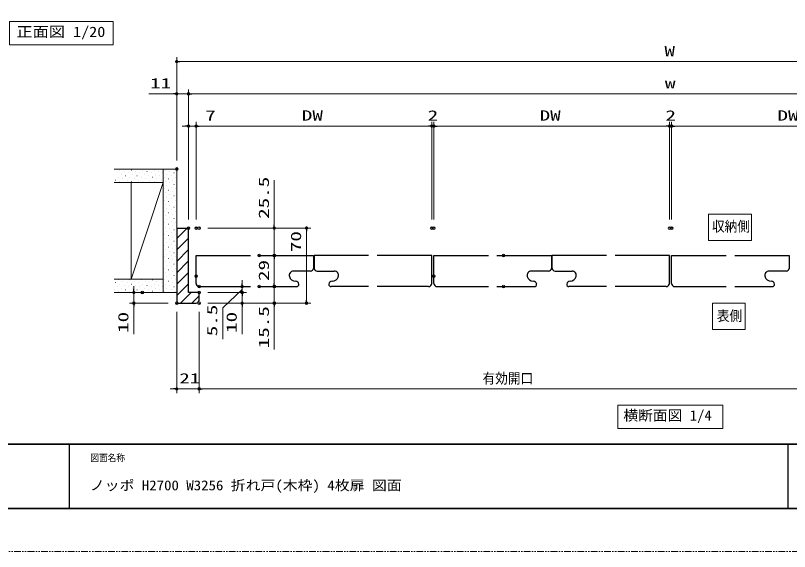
# Model space of a CAD drawing. Units: millimetres, scale not verified. Extents: x -1306 to 1306, y -607 to 607.
# Drawn here: x -943 to -222, y -594 to -95 of the extents above; entities that cross this region are included whole.
import ezdxf
from ezdxf.enums import TextEntityAlignment as Align

# ---------------------------------------------------------------- set-up
doc = ezdxf.new("R2010")
doc.units = ezdxf.units.MM
doc.header["$LTSCALE"] = 5
doc.header["$PDMODE"] = 32
doc.header["$PDSIZE"] = 2.5
doc.linetypes.add('USER1', pattern=[2.5, 1.25, -0.25, 0.25, -0.25, 0.25, -0.25])
for name, color, linetype, lineweight in [('0-1_線(黄)', 2, 'Continuous', 15), ('0-3_陰線', 4, 'USER1', 9), ('0-D_線(白)', 7, 'Continuous', 30), ('1-0_線(水)', 4, 'Continuous', 9), ('1-1_寸法線', 3, 'Continuous', 13), ('1-2_ハッチング', 6, 'Continuous', 9), ('1-4_DEFPOINTS', 7, 'Continuous', 5), ('1-5_0', 3, 'Continuous', 25), ('1-7_図面枠', 7, 'Continuous', 35)]:
    doc.layers.add(name, color=color, linetype=linetype, lineweight=lineweight)
doc.styles.add('ＭＳ ゴシック', font='')
doc.styles.get('ＭＳ ゴシック').set_extended_font_data('MS Gothic')

# ---------------------------------------------------------------- blocks, each defined once
blk = doc.blocks.new('_DOT')
at = {"layer": '1-5_0'}
blk.add_line((-2.5, 0), (-5, 0), dxfattribs=at)
for points in [[(0, 0), (-2.5, 0), (-2.48, 0.313)], [(0, 0), (-2.48, -0.313), (-2.5, 0)], [(0, 0), (-2.48, 0.313), (-2.421, 0.622)], [(0, 0), (-2.421, -0.622), (-2.48, -0.313)], [(0, 0), (-2.421, 0.622), (-2.324, 0.92)], [(0, 0), (-2.324, -0.92), (-2.421, -0.622)], [(0, 0), (-2.324, 0.92), (-2.191, 1.204)], [(0, 0), (-2.191, -1.204), (-2.324, -0.92)], [(0, 0), (-2.191, 1.204), (-2.023, 1.469)], [(0, 0), (-2.023, -1.469), (-2.191, -1.204)], [(0, 0), (-2.023, 1.469), (-1.822, 1.711)], [(0, 0), (-1.822, -1.711), (-2.023, -1.469)], [(0, 0), (-1.822, 1.711), (-1.594, 1.926)], [(0, 0), (-1.594, -1.926), (-1.822, -1.711)], [(0, 0), (-1.594, 1.926), (-1.34, 2.111)], [(0, 0), (-1.34, -2.111), (-1.594, -1.926)], [(0, 0), (-1.34, 2.111), (-1.064, 2.262)], [(0, 0), (-1.064, -2.262), (-1.34, -2.111)], [(0, 0), (-1.064, 2.262), (-0.773, 2.378)], [(0, 0), (-0.773, -2.378), (-1.064, -2.262)], [(0, 0), (-0.773, 2.378), (-0.468, 2.456)], [(0, 0), (-0.468, -2.456), (-0.773, -2.378)], [(0, 0), (-0.468, 2.456), (-0.157, 2.495)], [(0, 0), (-0.157, -2.495), (-0.468, -2.456)], [(0, 0), (-0.157, 2.495), (0.157, 2.495)], [(0, 0), (0.157, -2.495), (-0.157, -2.495)], [(0, 0), (0.157, 2.495), (0.468, 2.456)], [(0, 0), (0.468, 2.456), (0.773, 2.378)], [(0, 0), (0.773, 2.378), (1.064, 2.262)], [(0, 0), (1.064, 2.262), (1.34, 2.111)], [(0, 0), (1.34, 2.111), (1.594, 1.926)], [(0, 0), (1.594, 1.926), (1.822, 1.711)], [(0, 0), (1.822, 1.711), (2.023, 1.469)], [(0, 0), (2.023, 1.469), (2.191, 1.204)], [(0, 0), (2.191, 1.204), (2.324, 0.92)], [(0, 0), (2.324, 0.92), (2.421, 0.622)], [(0, 0), (2.421, 0.622), (2.48, 0.313)], [(0, 0), (2.48, 0.313), (2.5, 0)], [(0, 0), (0.468, -2.456), (0.157, -2.495)], [(0, 0), (0.773, -2.378), (0.468, -2.456)], [(0, 0), (1.064, -2.262), (0.773, -2.378)], [(0, 0), (1.34, -2.111), (1.064, -2.262)], [(0, 0), (1.594, -1.926), (1.34, -2.111)], [(0, 0), (1.822, -1.711), (1.594, -1.926)], [(0, 0), (2.023, -1.469), (1.822, -1.711)], [(0, 0), (2.191, -1.204), (2.023, -1.469)], [(0, 0), (2.324, -0.92), (2.191, -1.204)], [(0, 0), (2.421, -0.622), (2.324, -0.92)], [(0, 0), (2.48, -0.313), (2.421, -0.622)], [(0, 0), (2.5, 0), (2.48, -0.313)]]:
    blk.add_solid(points, dxfattribs=at)

msp = doc.modelspace()

# ---------------------------------------------------------------- linework, layer by layer
at = {"layer": '0-1_線(黄)'}
for p, q in [((-851.151, -237.831), (-792.761, -237.831)), ((-805.261, -237.831), (-805.261, -352.831)), ((-792.761, -237.831), (-792.761, -292.831)), ((-851.151, -250.331), (-805.261, -250.331)), ((-835.261, -340.331), (-805.261, -250.331)), ((-835.261, -250.331), (-835.261, -340.331)), ((-851.151, -340.331), (-805.261, -340.331)), ((-851.151, -352.831), (-792.761, -352.831))]:
    msp.add_line(p, q, dxfattribs=at)
for points in [[(-948.71, -100.394), (-852.095, -100.394), (-852.095, -122.229), (-948.71, -122.229)], [(-381.646, -457.593), (-283.614, -457.593), (-283.614, -479.427), (-381.646, -479.427)]]:
    msp.add_lwpolyline(points, close=True, dxfattribs=at)
at = {"layer": '0-3_陰線'}
msp.add_line((387.036, -594), (-1292.964, -594), dxfattribs=at)
at = {"layer": '0-D_線(白)'}
for p, q in [((-792.761, -292.831), (-781.761, -292.831)), ((-774.755, -344.332), (-774.761, -318.331)), ((-774.761, -318.331), (-723.959, -318.331)), ((-715.959, -318.331), (-665.153, -318.331)), ((-665.153, -318.331), (-665.153, -330.366)), ((-664.653, -318.331), (-664.653, -330.366)), ((-613.881, -318.331), (-664.653, -318.331)), ((-555.079, -318.331), (-605.881, -318.331)), ((-555.079, -344.331), (-555.079, -318.331)), ((-553.079, -344.331), (-553.079, -318.331)), ((-553.079, -318.331), (-502.277, -318.331)), ((-494.277, -318.331), (-443.471, -318.331)), ((-443.471, -318.331), (-443.471, -330.366)), ((-442.971, -318.331), (-442.971, -330.366)), ((-392.199, -318.331), (-442.971, -318.331)), ((-333.397, -318.331), (-384.199, -318.331)), ((-333.397, -344.331), (-333.397, -318.331)), ((-331.397, -344.331), (-331.397, -318.331)), ((-331.397, -318.331), (-280.595, -318.331)), ((-272.595, -318.331), (-221.789, -318.331)), ((-221.789, -318.331), (-221.789, -330.366)), ((-774.761, -337.624), (-774.761, -331.81)), ((-553.079, -337.624), (-553.079, -331.81)), ((-668.037, -332.831), (-683.926, -332.831)), ((-661.954, -332.831), (-645.914, -332.831)), ((-446.355, -332.831), (-462.244, -332.831)), ((-440.088, -332.831), (-424.232, -332.831)), ((-224.673, -332.831), (-240.562, -332.831)), ((-792.761, -340.331), (-792.761, -352.831)), ((-771.761, -359.831), (-771.761, -352.831)), ((-771.755, -347.331), (-723.959, -347.331)), ((-715.959, -347.331), (-687.903, -347.331)), ((-687.903, -347.331), (-681.025, -347.331)), ((-641.937, -347.331), (-648.815, -347.331)), ((-613.881, -347.331), (-641.937, -347.331)), ((-558.079, -347.331), (-605.881, -347.331)), ((-550.079, -347.331), (-502.277, -347.331)), ((-494.277, -347.331), (-466.221, -347.331)), ((-466.221, -347.331), (-459.343, -347.331)), ((-420.254, -347.331), (-427.133, -347.331)), ((-392.199, -347.331), (-420.254, -347.331)), ((-336.397, -347.331), (-384.199, -347.331)), ((-328.397, -347.331), (-280.595, -347.331)), ((-272.595, -347.331), (-244.539, -347.331)), ((-244.539, -347.331), (-237.661, -347.331))]:
    msp.add_line(p, q, dxfattribs=at)
for points in [[(-792.761, -292.831), (-792.761, -362.831), (-774.761, -362.831)], [(-771.761, -352.831), (-781.761, -352.831), (-781.761, -292.831)]]:
    msp.add_lwpolyline(points, dxfattribs=at)
for centre, radius, start, end in [((-668.107, -329.832), 3, 271.33701, 349.92817), ((-661.7, -329.842), 3, 190.07183, 265.13051), ((-446.425, -329.832), 3, 271.33701, 349.92817), ((-440.018, -329.832), 3, 190.07183, 268.66299), ((-224.743, -329.832), 3, 271.33701, 349.92817), ((-683.903, -336.831), 4, 90.20752, 197.76294), ((-681.967, -336.331), 6, 195.04154, 268.99496), ((-647.873, -336.331), 6, 271.00504, 344.95846), ((-645.937, -336.831), 4, 342.23706, 89.79248), ((-462.221, -336.831), 4, 90.20752, 197.76294), ((-460.285, -336.331), 6, 195.04154, 268.99496), ((-426.191, -336.331), 6, 271.00504, 344.95846), ((-424.254, -336.831), 4, 342.23706, 89.79248), ((-240.539, -336.831), 4, 90.20752, 197.76294), ((-238.603, -336.331), 6, 195.04154, 268.99496), ((-771.755, -344.331), 3, 180.01273, 270), ((-681.903, -345.331), 3, 4.05402, 93.19439), ((-680.903, -345.331), 2, 266.51721, 6.16759), ((-648.937, -345.331), 2, 173.83241, 273.48279), ((-647.937, -345.331), 3, 86.80561, 175.94598), ((-558.079, -344.331), 3, 270, 0), ((-550.079, -344.331), 3, 180, 270), ((-460.221, -345.331), 3, 4.05402, 93.19439), ((-459.221, -345.331), 2, 266.51721, 6.16759), ((-427.254, -345.331), 2, 173.83241, 273.48279), ((-426.255, -345.331), 3, 86.80561, 175.94598), ((-336.397, -344.331), 3, 270, 0), ((-328.397, -344.331), 3, 180, 270), ((-238.539, -345.331), 3, 4.05402, 93.19439), ((-237.539, -345.331), 2, 266.51721, 6.16759), ((-774.761, -359.831), 3, 270, 0)]:
    msp.add_arc(centre, radius, start, end, dxfattribs=at)
at = {"layer": '1-0_線(水)'}
for p in [(-488.081, -318.331), (-774.761, -337.624), (-553.079, -337.624), (-488.081, -347.331)]:
    msp.add_point(p, dxfattribs=at)
at = {"layer": '1-1_寸法線'}
for p, q in [((-792.761, -229.831), (-792.761, -133.831)), ((-789.761, -137.831), (124.967, -137.831)), ((-792.761, -229.831), (-792.761, -163.831)), ((-781.761, -284.831), (-781.761, -163.831)), ((-781.761, -284.831), (-781.761, -163.831)), ((-795.761, -167.831), (-818.666, -167.831)), ((-781.761, -167.831), (-792.761, -167.831)), ((-778.761, -167.831), (-775.761, -167.831)), ((113.967, -167.831), (-778.761, -167.831)), ((-781.761, -284.831), (-781.761, -193.831)), ((-774.761, -284.831), (-774.761, -193.831)), ((-774.761, -284.831), (-774.761, -193.831)), ((-555.079, -284.831), (-555.079, -193.831)), ((-555.079, -284.831), (-555.079, -193.831)), ((-553.079, -284.831), (-553.079, -193.831)), ((-553.079, -284.831), (-553.079, -193.831)), ((-333.397, -284.831), (-333.397, -193.831)), ((-333.397, -284.831), (-333.397, -193.831)), ((-331.397, -284.831), (-331.397, -193.831)), ((-331.397, -284.831), (-331.397, -193.831)), ((-784.761, -197.831), (-787.761, -197.831)), ((-781.761, -197.831), (-774.761, -197.831)), ((-771.761, -197.831), (-754.094, -197.831)), ((-558.079, -197.831), (-771.761, -197.831)), ((-558.079, -197.831), (-561.079, -197.831)), ((-555.079, -197.831), (-553.079, -197.831)), ((-550.079, -197.831), (-547.079, -197.831)), ((-336.397, -197.831), (-550.079, -197.831)), ((-336.397, -197.831), (-339.397, -197.831)), ((-333.397, -197.831), (-331.397, -197.831)), ((-328.397, -197.831), (-325.397, -197.831)), ((-114.715, -197.831), (-328.397, -197.831)), ((-701.761, -289.831), (-701.761, -248.355)), ((-763.761, -292.831), (-697.761, -292.831)), ((-763.761, -292.831), (-667.761, -292.831)), ((-701.761, -318.331), (-701.761, -292.831)), ((-671.761, -295.831), (-671.761, -359.831)), ((-707.959, -318.331), (-697.761, -318.331)), ((-707.959, -318.331), (-697.761, -318.331)), ((-701.761, -321.331), (-701.761, -344.331)), ((-701.761, -321.331), (-701.761, -324.331)), ((-731.755, -344.331), (-731.755, -341.331)), ((-701.761, -344.331), (-701.761, -341.331)), ((-832.792, -352.831), (-836.761, -352.831)), ((-832.761, -349.831), (-832.761, -346.831)), ((-832.761, -352.831), (-832.761, -362.831)), ((-763.761, -352.831), (-727.761, -352.831)), ((-763.761, -352.831), (-727.755, -352.831)), ((-763.755, -347.331), (-727.755, -347.331)), ((-731.761, -349.831), (-731.761, -346.831)), ((-731.761, -352.831), (-731.761, -362.831)), ((-731.755, -347.331), (-731.755, -352.831)), ((-731.755, -347.331), (-731.755, -352.831)), ((-707.959, -347.331), (-697.761, -347.331)), ((-707.959, -347.331), (-697.761, -347.331)), ((-701.761, -347.331), (-701.761, -362.831)), ((-731.755, -355.831), (-731.755, -358.831)), ((-800.761, -362.831), (-836.761, -362.831)), ((-832.761, -365.831), (-832.761, -391.593)), ((-763.761, -362.831), (-697.761, -362.831)), ((-763.761, -362.831), (-667.761, -362.831)), ((-763.761, -362.831), (-727.761, -362.831)), ((-731.761, -365.831), (-731.761, -391.593)), ((-701.761, -365.831), (-701.761, -405.879)), ((-792.761, -370.831), (-792.761, -446.593)), ((-771.761, -370.831), (-771.761, -446.593)), ((-771.761, -370.831), (-771.761, -446.593)), ((-795.761, -442.593), (-798.761, -442.593)), ((-792.761, -442.593), (-771.761, -442.593)), ((-768.761, -442.593), (-765.761, -442.593)), ((-768.761, -442.593), (-201.824, -442.593))]:
    msp.add_line(p, q, dxfattribs=at)
for points in [[(-297.12, -304.27), (-297.12, -279.753), (-256.834, -279.753), (-256.834, -304.27)], [(-293.415, -387.261), (-293.415, -362.743), (-262.727, -362.743), (-262.727, -387.261)]]:
    msp.add_lwpolyline(points, close=True, dxfattribs=at)
msp.add_lwpolyline([(-731.755, -350.081), (-749.916, -367.18), (-749.916, -396.133)], dxfattribs=at)
at = {"layer": '1-2_ハッチング'}
for p, q in [((-848.333, -241.528), (-848.283, -241.528)), ((-845.682, -238.877), (-845.632, -238.877)), ((-844.356, -242.854), (-844.306, -242.854)), ((-841.704, -240.203), (-841.654, -240.203)), ((-840.378, -244.18), (-840.328, -244.18)), ((-837.727, -241.528), (-837.677, -241.528)), ((-835.075, -238.877), (-835.025, -238.877)), ((-833.749, -242.854), (-833.699, -242.854)), ((-831.097, -240.203), (-831.047, -240.203)), ((-829.772, -244.18), (-829.722, -244.18)), ((-827.12, -241.528), (-827.07, -241.528)), ((-824.468, -238.877), (-824.418, -238.877)), ((-823.143, -242.854), (-823.093, -242.854)), ((-820.491, -240.203), (-820.441, -240.203)), ((-819.165, -244.18), (-819.115, -244.18)), ((-816.513, -241.528), (-816.463, -241.528)), ((-813.862, -238.877), (-813.812, -238.877)), ((-812.536, -242.854), (-812.486, -242.854)), ((-809.884, -240.203), (-809.834, -240.203)), ((-808.558, -244.18), (-808.508, -244.18)), ((-805.907, -241.528), (-805.857, -241.528)), ((-803.255, -238.877), (-803.205, -238.877)), ((-801.929, -242.854), (-801.879, -242.854)), ((-799.278, -240.203), (-799.228, -240.203)), ((-797.952, -244.18), (-797.902, -244.18)), ((-795.3, -241.528), (-795.25, -241.528)), ((-849.659, -248.158), (-849.609, -248.158)), ((-847.007, -245.506), (-846.957, -245.506)), ((-845.682, -249.483), (-845.632, -249.483)), ((-843.03, -246.832), (-842.98, -246.832)), ((-839.052, -248.158), (-839.002, -248.158)), ((-836.401, -245.506), (-836.351, -245.506)), ((-835.075, -249.483), (-835.025, -249.483)), ((-832.423, -246.832), (-832.373, -246.832)), ((-828.446, -248.158), (-828.396, -248.158)), ((-825.794, -245.506), (-825.744, -245.506)), ((-824.468, -249.483), (-824.418, -249.483)), ((-821.817, -246.832), (-821.767, -246.832)), ((-817.839, -248.158), (-817.789, -248.158)), ((-815.188, -245.506), (-815.138, -245.506)), ((-813.862, -249.483), (-813.812, -249.483)), ((-811.21, -246.832), (-811.16, -246.832)), ((-807.233, -248.158), (-807.183, -248.158)), ((-804.581, -245.506), (-804.531, -245.506)), ((-803.255, -249.483), (-803.205, -249.483)), ((-800.603, -246.832), (-800.553, -246.832)), ((-799.278, -250.809), (-799.228, -250.809)), ((-796.626, -248.158), (-796.576, -248.158)), ((-795.3, -252.135), (-795.25, -252.135)), ((-793.974, -245.506), (-793.924, -245.506)), ((-804.581, -256.112), (-804.531, -256.112)), ((-801.929, -253.461), (-801.879, -253.461)), ((-800.603, -257.438), (-800.553, -257.438)), ((-797.952, -254.787), (-797.902, -254.787)), ((-796.626, -258.764), (-796.576, -258.764)), ((-793.974, -256.112), (-793.924, -256.112)), ((-804.581, -266.719), (-804.531, -266.719)), ((-803.255, -260.09), (-803.205, -260.09)), ((-801.929, -264.067), (-801.879, -264.067)), ((-799.278, -261.416), (-799.228, -261.416)), ((-797.952, -265.393), (-797.902, -265.393)), ((-795.3, -262.742), (-795.25, -262.742)), ((-793.974, -266.719), (-793.924, -266.719)), ((-803.255, -270.697), (-803.205, -270.697)), ((-800.603, -268.045), (-800.553, -268.045)), ((-799.278, -272.022), (-799.228, -272.022)), ((-796.626, -269.371), (-796.576, -269.371)), ((-795.3, -273.348), (-795.25, -273.348)), ((-804.581, -277.326), (-804.531, -277.326)), ((-803.255, -281.303), (-803.205, -281.303)), ((-801.929, -274.674), (-801.879, -274.674)), ((-800.603, -278.652), (-800.553, -278.652)), ((-797.952, -276), (-797.902, -276)), ((-796.626, -279.977), (-796.576, -279.977)), ((-793.974, -277.326), (-793.924, -277.326)), ((-804.581, -287.932), (-804.531, -287.932)), ((-801.929, -285.281), (-801.879, -285.281)), ((-799.278, -282.629), (-799.228, -282.629)), ((-797.952, -286.606), (-797.902, -286.606)), ((-795.3, -283.955), (-795.25, -283.955)), ((-793.974, -287.932), (-793.924, -287.932)), ((-803.255, -291.91), (-803.205, -291.91)), ((-800.603, -289.258), (-800.553, -289.258)), ((-799.278, -293.236), (-799.228, -293.236)), ((-796.626, -290.584), (-796.576, -290.584)), ((-795.3, -294.561), (-795.25, -294.561)), ((-792.761, -302.629), (-782.963, -292.831)), ((-804.581, -298.539), (-804.531, -298.539)), ((-803.255, -302.516), (-803.205, -302.516)), ((-801.929, -295.887), (-801.879, -295.887)), ((-800.603, -299.865), (-800.553, -299.865)), ((-797.952, -297.213), (-797.902, -297.213)), ((-796.626, -301.191), (-796.576, -301.191)), ((-793.974, -298.539), (-793.924, -298.539)), ((-792.761, -313.236), (-781.761, -302.236)), ((-804.581, -309.146), (-804.531, -309.146)), ((-801.929, -306.494), (-801.879, -306.494)), ((-799.278, -303.842), (-799.228, -303.842)), ((-797.952, -307.82), (-797.902, -307.82)), ((-795.3, -305.168), (-795.25, -305.168)), ((-793.974, -309.146), (-793.924, -309.146)), ((-803.255, -313.123), (-803.205, -313.123)), ((-801.929, -317.1), (-801.879, -317.1)), ((-800.603, -310.471), (-800.553, -310.471)), ((-799.278, -314.449), (-799.228, -314.449)), ((-796.626, -311.797), (-796.576, -311.797)), ((-795.3, -315.775), (-795.25, -315.775)), ((-792.761, -323.842), (-781.761, -312.842)), ((-804.581, -319.752), (-804.531, -319.752)), ((-803.255, -323.73), (-803.205, -323.73)), ((-800.603, -321.078), (-800.553, -321.078)), ((-797.952, -318.426), (-797.902, -318.426)), ((-796.626, -322.404), (-796.576, -322.404)), ((-793.974, -319.752), (-793.924, -319.752)), ((-792.761, -334.449), (-781.761, -323.449)), ((-804.581, -330.359), (-804.531, -330.359)), ((-801.929, -327.707), (-801.879, -327.707)), ((-800.603, -331.685), (-800.553, -331.685)), ((-799.278, -325.055), (-799.228, -325.055)), ((-797.952, -329.033), (-797.902, -329.033)), ((-795.3, -326.381), (-795.25, -326.381)), ((-793.974, -330.359), (-793.924, -330.359)), ((-803.255, -334.336), (-803.205, -334.336)), ((-801.929, -338.314), (-801.879, -338.314)), ((-799.278, -335.662), (-799.228, -335.662)), ((-796.626, -333.01), (-796.576, -333.01)), ((-795.3, -336.988), (-795.25, -336.988)), ((-792.761, -345.055), (-781.761, -334.055)), ((-849.659, -343.617), (-849.609, -343.617)), ((-847.007, -340.965), (-846.957, -340.965)), ((-845.682, -344.943), (-845.632, -344.943)), ((-843.03, -342.291), (-842.98, -342.291)), ((-841.704, -346.269), (-841.654, -346.269)), ((-839.052, -343.617), (-839.002, -343.617)), ((-836.401, -340.965), (-836.351, -340.965)), ((-835.075, -344.943), (-835.025, -344.943)), ((-832.423, -342.291), (-832.373, -342.291)), ((-831.097, -346.269), (-831.047, -346.269)), ((-828.446, -343.617), (-828.396, -343.617)), ((-825.794, -340.965), (-825.744, -340.965)), ((-824.468, -344.943), (-824.418, -344.943)), ((-821.817, -342.291), (-821.767, -342.291)), ((-820.491, -346.269), (-820.441, -346.269)), ((-817.839, -343.617), (-817.789, -343.617)), ((-815.188, -340.965), (-815.138, -340.965)), ((-813.862, -344.943), (-813.812, -344.943)), ((-811.21, -342.291), (-811.16, -342.291)), ((-809.884, -346.269), (-809.834, -346.269)), ((-807.233, -343.617), (-807.183, -343.617)), ((-804.581, -340.965), (-804.531, -340.965)), ((-803.255, -344.943), (-803.205, -344.943)), ((-800.603, -342.291), (-800.553, -342.291)), ((-799.278, -346.269), (-799.228, -346.269)), ((-797.952, -339.639), (-797.902, -339.639)), ((-796.626, -343.617), (-796.576, -343.617)), ((-793.974, -340.965), (-793.924, -340.965)), ((-792.761, -355.662), (-781.761, -344.662)), ((-850.985, -350.246), (-850.935, -350.246)), ((-848.333, -347.594), (-848.283, -347.594)), ((-847.007, -351.572), (-846.957, -351.572)), ((-844.356, -348.92), (-844.306, -348.92)), ((-840.378, -350.246), (-840.328, -350.246)), ((-837.727, -347.594), (-837.677, -347.594)), ((-836.401, -351.572), (-836.351, -351.572)), ((-833.749, -348.92), (-833.699, -348.92)), ((-829.772, -350.246), (-829.722, -350.246)), ((-827.12, -347.594), (-827.07, -347.594)), ((-825.794, -351.572), (-825.744, -351.572)), ((-823.143, -348.92), (-823.093, -348.92)), ((-819.165, -350.246), (-819.115, -350.246)), ((-816.513, -347.594), (-816.463, -347.594)), ((-815.188, -351.572), (-815.138, -351.572)), ((-812.536, -348.92), (-812.486, -348.92)), ((-808.558, -350.246), (-808.508, -350.246)), ((-805.907, -347.594), (-805.857, -347.594)), ((-804.581, -351.572), (-804.531, -351.572)), ((-801.929, -348.92), (-801.879, -348.92)), ((-797.952, -350.246), (-797.902, -350.246)), ((-795.3, -347.594), (-795.25, -347.594)), ((-793.974, -351.572), (-793.924, -351.572)), ((-789.324, -362.831), (-779.324, -352.831)), ((-778.717, -362.831), (-771.761, -355.875))]:
    msp.add_line(p, q, dxfattribs=at)
at = {"layer": '1-4_DEFPOINTS'}
for p in [(-781.761, -167.831), (-774.761, -197.831), (-553.079, -197.831), (-331.397, -197.831), (-792.761, -237.831), (-781.761, -292.831), (-774.761, -292.831), (-771.761, -292.831), (-555.079, -292.831), (-553.079, -292.831), (-333.397, -292.831), (-331.397, -292.831), (-715.959, -318.331), (-701.761, -318.331), (-771.755, -347.331), (-715.959, -347.331), (-701.761, -347.331), (-824.792, -352.831), (-771.761, -352.831), (-731.761, -352.831), (-731.755, -352.831), (-832.761, -362.831), (-792.761, -362.831), (-792.761, -362.831), (-771.761, -362.831), (-771.761, -362.831), (-701.761, -362.831), (-671.761, -362.831), (-771.761, -442.593)]:
    msp.add_point(p, dxfattribs=at)
at = {"layer": '1-5_0', "color": 7}
for p, q in [((-892.964, -494), (-892.964, -554)), ((-892.964, -494), (-892.964, -554)), ((-222.964, -494), (-222.964, -554))]:
    msp.add_line(p, q, dxfattribs=at)
at = {"layer": '1-7_図面枠'}
msp.add_line((-1252.964, -494), (347.036, -494), dxfattribs=at)
msp.add_lwpolyline([(-1252.964, -554), (347.036, -554), (347.036, 554), (-1252.964, 554)], close=True, dxfattribs=at)

# ---------------------------------------------------------------- block references
at = {"layer": '1-1_寸法線', "xscale": 0.6, "yscale": 0.6}
for p, rotation in [((-792.761, -137.831), 180), ((-781.761, -167.831), 180), ((-781.761, -167.831), 180), ((-774.761, -197.831), 180), ((-774.761, -197.831), 180), ((-553.079, -197.831), 180), ((-553.079, -197.831), 180), ((-331.397, -197.831), 180), ((-331.397, -197.831), 180), ((-701.761, -292.831), 270), ((-671.761, -292.831), 90), ((-701.761, -318.331), 90), ((-701.761, -318.331), 90), ((-731.755, -347.331), 270), ((-701.761, -347.331), 270), ((-701.761, -347.331), 270), ((-832.761, -352.831), 270), ((-731.761, -352.831), 270), ((-731.755, -352.831), 90), ((-671.761, -362.831), 270), ((-832.761, -362.831), 90), ((-731.761, -362.831), 90), ((-701.761, -362.831), 90), ((-771.761, -442.593), 180), ((-771.761, -442.593), 180)]:
    msp.add_blockref('_DOT', p, dxfattribs=dict(at, rotation=rotation))
for p in [(-792.761, -167.831), (-781.761, -197.831), (-555.079, -197.831), (-555.079, -197.831), (-333.397, -197.831), (-333.397, -197.831), (-792.761, -442.593)]:
    msp.add_blockref('_DOT', p, dxfattribs=at)

# ---------------------------------------------------------------- texts
at = {"layer": '0-1_線(黄)', "style": 'ＭＳ ゴシック'}
for s, height, width, p in [('正面図 1/20', 9.621, 1.15, (-942.192, -117.773)), ('横断面図 1/4', 9.604, 1.05, (-376.453, -474.971))]:
    msp.add_text(s, height=height, dxfattribs=dict(at, width=width)).set_placement(p, align=Align.BOTTOM_LEFT)
at = {"layer": '1-1_寸法線', "style": 'ＭＳ ゴシック'}
for s, width, p in [('W', 1.5, (-338.111, -135.681)), ('11', 1.5, (-817.523, -165.681)), ('w', 1.5, (-337.635, -165.681)), ('7', 1.5, (-766.19, -195.681)), ('DW', 1.5, (-676.111, -195.681)), ('2', 1.5, (-558.841, -195.681)), ('DW', 1.5, (-454.428, -195.681)), ('2', 1.5, (-337.159, -195.681)), ('DW', 1.5, (-232.746, -195.681)), ('収納側', 0.9, (-293.815, -298.884)), ('表側', 0.9, (-289.295, -382.243)), ('21', 1.5, (-790.356, -440.443)), ('有効開口', 0.9, (-507.656, -440.443))]:
    msp.add_text(s, height=9.604, dxfattribs=dict(at, width=width)).set_placement(p, align=Align.BOTTOM_LEFT)
at = {"layer": '1-1_寸法線', "style": 'ＭＳ ゴシック', "width": 1.5}
for s, p in [('25.5', (-703.911, -284.26)), ('70', (-673.911, -315.264)), ('29', (-703.911, -342.117)), ('5.5', (-752.066, -393.561)), ('15.5', (-703.911, -404.736)), ('10', (-834.911, -390.45)), ('10', (-733.911, -390.45))]:
    msp.add_text(s, height=9.604, rotation=90, dxfattribs=at).set_placement(p, align=Align.BOTTOM_LEFT)
at = {"layer": '1-7_図面枠', "style": 'ＭＳ ゴシック'}
for s, height, width, p in [('図面名称', 6.452, 0.9, (-873.367, -511.963)), ('ノッポ H2700 W3256 折れ戸(木枠) 4枚扉 図面', 9.236, 1.1, (-873.76, -539.776))]:
    msp.add_text(s, height=height, dxfattribs=dict(at, width=width)).set_placement(p, align=Align.BOTTOM_LEFT)

doc.saveas('drawing.dxf')
